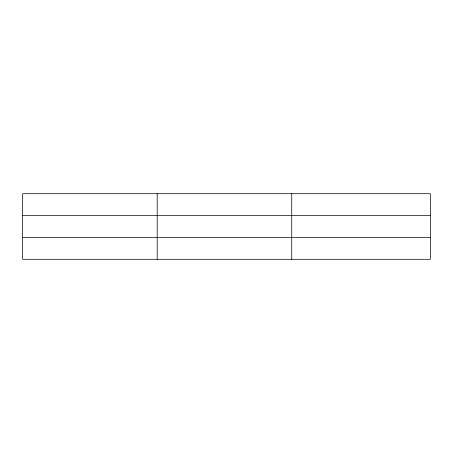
<?xml version="1.0" encoding="UTF-8"?>
<svg xmlns="http://www.w3.org/2000/svg" width="453" height="453" viewBox="0 0 453 453"><rect width="100%" height="100%" fill="white"/><g stroke="black" fill="none" stroke-linecap="round" stroke-linejoin="round"><path stroke-width="0.68" d="M157.191 193.703L157.191 259.297M291.732 193.703L291.732 259.297M430.35 237.649L430.35 259.297L22.65 259.297L22.65 193.703L430.35 193.703L430.35 237.649L22.65 237.649M22.65 215.351L430.35 215.351"/></g></svg>
